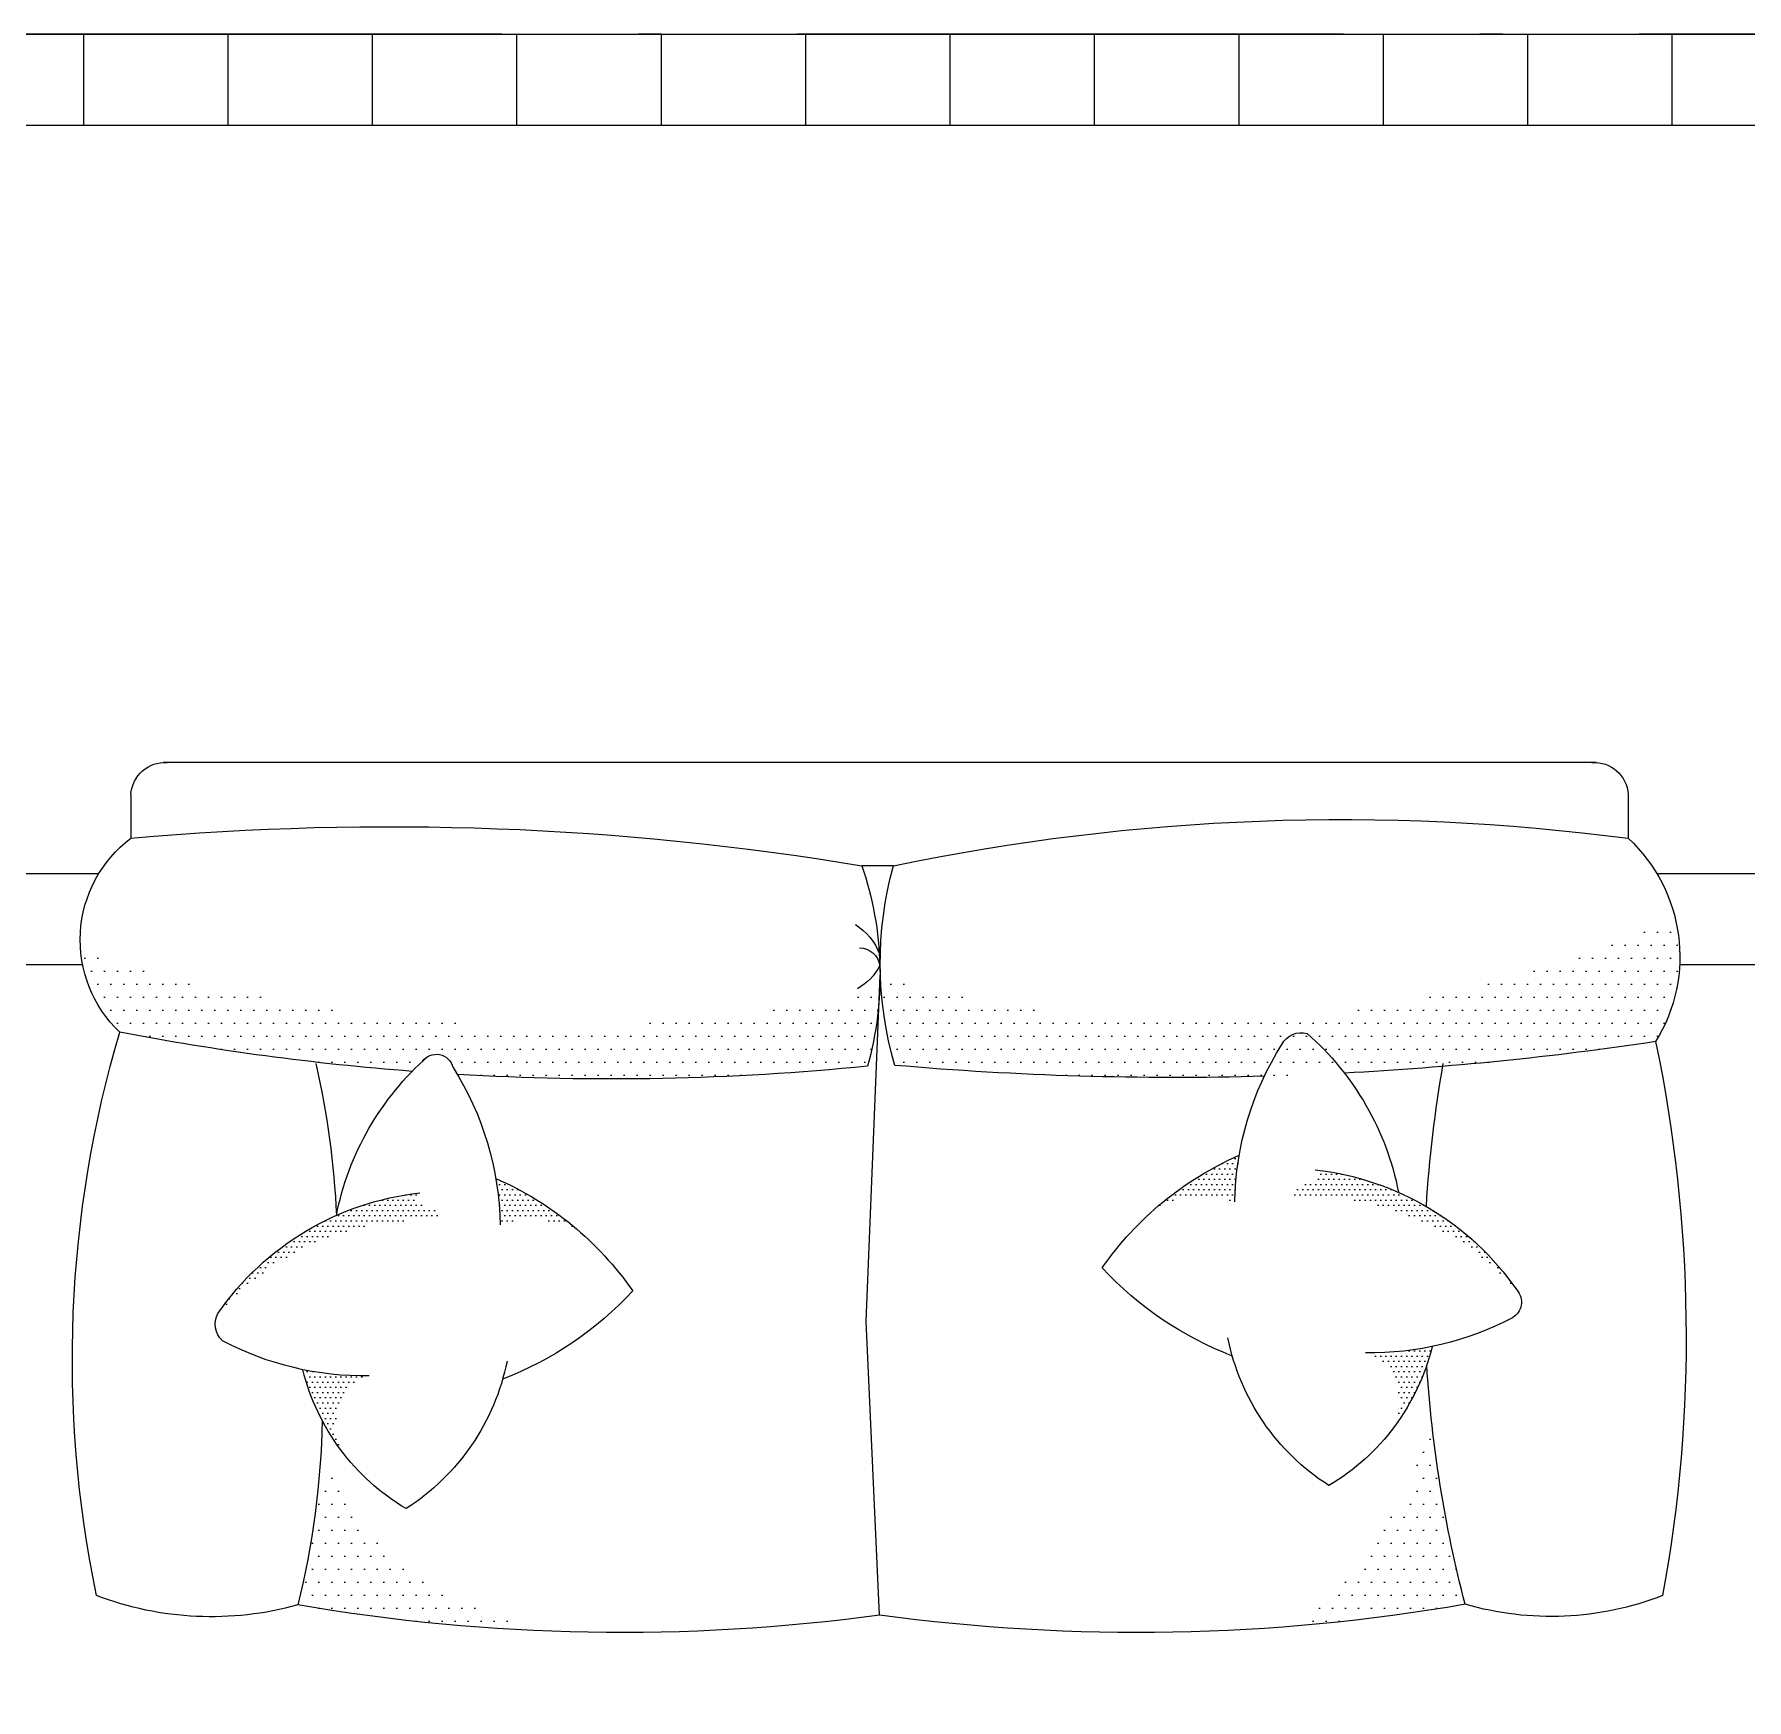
# Model space of a CAD drawing. Extents: x 3694 to 117786, y 20013 to 108631.
# Drawn here: x 26616 to 28498, y 33650 to 35481 of the extents above; entities that cross this region are included whole.
import ezdxf

# ---------------------------------------------------------------- set-up
doc = ezdxf.new("R2010")
doc.units = 0
doc.header["$LTSCALE"] = 1000
doc.header["$MEASUREMENT"] = 0
doc.linetypes.add('ACAD_ISO04W100', pattern=[30, 24, -3, 0, -3])
doc.linetypes.add('ACAD_ISO10W100', pattern=[18.5, 12, -3, 0.5, -3])
for name, color, linetype in [('DOTE', 1, 'ACAD_ISO04W100'), ('家具', 253, 'Continuous'), ('铺地', 251, 'Continuous')]:
    doc.layers.add(name, color=color, linetype=linetype)
pattern_1 = [(1.852845507273498e-09, (-46216.40859626984, 15191.2851728407), (7.143749999260757, 14.28750000244873), [0, -14.28749999944557])]
pattern_2 = [(1.852845507273498e-09, (-46216.40859626984, 15191.2851728407), (2.857499999704303, 5.71500000097949), [0, -5.714999999778229])]

msp = doc.modelspace()

# ---------------------------------------------------------------- hatches: boundary and pattern name
at = {"layer": '家具'}
h = msp.add_hatch(dxfattribs=at)
h.set_pattern_fill('DOTS', color=8, scale=254, angle=179.9999999981472, style=0)
h.set_pattern_definition(pattern_1)
edge = h.paths.add_edge_path()
edge.add_ellipse((27949.7192685744, 34459.693944703), major_axis=(0.6279272575033479, 404.0858237211194), ratio=0.9999999998065395, start_angle=91.96289877483015, end_angle=106.2168876191596)
edge.add_ellipse((27869.65612298798, 37887.92257719984), major_axis=(0.2134487107655735, 3553.858622939025), ratio=0.9999999998063573, start_angle=175.0296445977086, end_angle=188.5522625142253)
edge.add_ellipse((28247.03597106497, 34466.96177886768), major_axis=(-0.04748063019462041, 177.4806753161302), ratio=0.9999999998060723, start_angle=238.2270476843451, end_angle=284.9618148534732)
edge.add_ellipse((27894.60317258794, 35631.34697480661), major_axis=(0.06027362226048122, 1235.126602158468), ratio=0.9999999998059907, start_angle=163.6015058628813, end_angle=205.0999423360574, ccw=False)
h = msp.add_hatch(dxfattribs=at)
h.set_pattern_fill('DOTS', color=8, scale=254, angle=179.9999999981472, style=0)
h.set_pattern_definition(pattern_1)
edge = h.paths.add_edge_path()
edge.add_line((27544.14896343679, 34416.78314985121), (27544.67586181497, 34429.83365603183))
edge.add_ellipse((27186.55129870628, 36055.95971854242), major_axis=(-0.08021963746767986, 1665.094341919618), ratio=0.9999999998060025, start_angle=161.7992218410649, end_angle=192.4173220059152, ccw=False)
edge.add_ellipse((26805.9101098251, 34485.28915337833), major_axis=(0.2271929345223585, 139.8155537346208), ratio=0.999999999805928, start_angle=94.6632740191177, end_angle=136.568031937307)
edge.add_ellipse((27249.13632955634, 37187.60633083532), major_axis=(-2.015004409622359, 2855.130401742703), ratio=0.9999999998056511, start_angle=169.0673066460867, end_angle=175.5788263569598)
edge.add_ellipse((27253.89641251031, 34122.64404770178), major_axis=(220.5215607838754, 220.5215607838754), ratio=0.9999999999515937, start_angle=87.74379489347308, end_angle=90.60713448964748, ccw=False)
edge.add_ellipse((27057.62873711048, 34340.64006857507), major_axis=(-0.004854632568589332, 18.94727710389792), ratio=0.9999999998060182, start_angle=283.7026036827667, end_angle=414.361361683274, ccw=False)
edge.add_ellipse((26792.16637248972, 34165.97470790545), major_axis=(237.3599056846365, 237.3599056846366), ratio=0.9999999999318484, start_angle=345.7184200974026, end_angle=347.2572482992598, ccw=False)
edge.add_ellipse((27249.13632955636, 37187.60633083535), major_axis=(-0.1493543998073861, 2855.131108878153), ratio=0.9999999998058788, start_angle=176.6158099982249, end_angle=185.6736541201266)
edge.add_ellipse((27175.16341364944, 34446.62648498557), major_axis=(0.5529050782204267, 370.1900254636516), ratio=0.9999999998065369, start_angle=254.3894505111895, end_angle=265.4615912024033)
h = msp.add_hatch(dxfattribs=at)
h.set_pattern_fill('DOTS', color=8, scale=101.6, angle=179.9999999981472, style=0)
h.set_pattern_definition(pattern_2)
edge = h.paths.add_edge_path()
edge.add_ellipse((28270.93256300027, 34191.35800619145), major_axis=(-0.0386628385070605, 335.6775955905103), ratio=0.9999999998055115, start_angle=80.17988304430185, end_angle=88.95893612519589)
edge.add_ellipse((27900.02061051925, 34090.06615649834), major_axis=(0.04424329029537972, 113.0035094579743), ratio=0.9999999998058101, start_angle=-18.17442923928602, end_angle=27.00262404019745)
edge.add_ellipse((28083.0989726433, 33921.3323386246), major_axis=(-1.267726778434068, 357.0903766278553), ratio=0.9999999998058002, start_angle=383.39144223696576, end_angle=400.811949887565, ccw=False)
h = msp.add_hatch(dxfattribs=at)
h.set_pattern_fill('DOTS', color=8, scale=101.6, angle=179.9999999981472, style=0)
h.set_pattern_definition(pattern_2)
edge = h.paths.add_edge_path()
edge.add_ellipse((26792.1663724898, 34165.97470790547), major_axis=(0.3185399932717097, 335.6774466777641), ratio=0.9999999998078889, start_angle=271.08883525969486, end_angle=279.86788834061406, ccw=False)
edge.add_ellipse((27163.07832497738, 34064.68285823632), major_axis=(-0.04241000578895077, 113.0035101608741), ratio=0.9999999998061515, start_angle=332.998305487433, end_angle=378.17535876689954, ccw=False)
edge.add_ellipse((26979.99996286426, 33895.94904035074), major_axis=(-0.3912487618554401, 357.0924125993547), ratio=0.9999999998059388, start_angle=-41.07813419198118, end_angle=-23.65762654140956)
h = msp.add_hatch(dxfattribs=at)
h.set_pattern_fill('DOTS', color=8, scale=101.6, angle=179.9999999981472, style=0)
h.set_pattern_definition(pattern_2)
edge = h.paths.add_edge_path()
edge.add_spline(control_points=[(27997.08214157738, 34202.34563075386), (27999.86194310797, 34208.22053813653), (28005.0977975959, 34219.28613395247), (28026.56593910495, 34217.93545138154), (28024.59714621923, 34228.41076083379), (28023.80912845243, 34232.60354821168)], knot_values=[0, 0, 0, 0, 0.7990955360639407, 1.505124701441903, 1.976309702937445, 1.976309702937445, 1.976309702937445, 1.976309702937445], degree=3, periodic=0)
edge.add_ellipse((27989.16828724137, 33922.64744917801), major_axis=(0.0351585522261983, 311.8858284249637), ratio=0.9999999998059563, start_angle=304.7059974268644, end_angle=353.6295176229217, ccw=False)
edge.add_ellipse((28015.7074663138, 33894.31188945772), major_axis=(-0.1664663647123716, 308.5962747466666), ratio=0.9999999998060475, start_angle=-48.18251101494612, end_angle=3.429281447382837)
h = msp.add_hatch(dxfattribs=at)
h.set_pattern_fill('DOTS', color=8, scale=101.6, angle=179.9999999981472, style=0)
h.set_pattern_definition(pattern_2)
edge = h.paths.add_edge_path()
edge.add_spline(control_points=[(27066.01679391199, 34176.96233248556), (27063.23699238102, 34182.83723986808), (27058.00113789237, 34193.90283568365), (27036.53299638341, 34192.55215311133), (27038.50178926845, 34203.02746256371), (27039.28980703497, 34207.22024994165)], knot_values=[0, 0, 0, 0, 0.7990955360639407, 1.505124701441903, 1.976309702937445, 1.976309702937445, 1.976309702937445, 1.976309702937445], degree=3, periodic=0)
edge.add_ellipse((27073.93064826606, 33897.26415091022), major_axis=(0.1888703253548393, 311.8857732190635), ratio=0.9999999998060188, start_angle=6.411638177518814, end_angle=55.33515837356814)
edge.add_ellipse((27047.39146919549, 33868.92859118822), major_axis=(0.1246364695959096, 308.5962944760093), ratio=0.9999999998059227, start_angle=356.56295217492385, end_angle=408.17474463725813, ccw=False)
h = msp.add_hatch(dxfattribs=at)
h.set_pattern_fill('DOTS', color=8, scale=101.6, angle=179.9999999981472, style=0)
h.set_pattern_definition(pattern_2)
edge = h.paths.add_edge_path()
edge.add_ellipse((28084.60260815245, 34365.11488697846), major_axis=(0.6761169700252831, 333.7375873276479), ratio=0.9999999998073871, start_angle=180.1160750180343, end_angle=191.811575689277)
edge.add_ellipse((27913.44019643634, 34097.23096229506), major_axis=(-1.172608868864872, 245.9741227372407), ratio=0.9999999998060958, start_angle=233.11343559499818, end_angle=255.8664596793335, ccw=False)
edge.add_ellipse((28052.33073731586, 33976.1924197247), major_axis=(0.02142832774611144, 63.92783879684926), ratio=0.9999999998060001, start_angle=246.3489288536574, end_angle=329.6999905237578)
h = msp.add_hatch(dxfattribs=at)
h.set_pattern_fill('DOTS', color=8, scale=101.6, angle=179.9999999981472, style=0)
h.set_pattern_definition(pattern_2)
edge = h.paths.add_edge_path()
edge.add_ellipse((26978.49632732639, 34339.73158870453), major_axis=(0.5782744596936719, 333.7377712030739), ratio=0.9999999998066406, start_angle=168.4037768342186, end_angle=180.0992775054726, ccw=False)
edge.add_ellipse((27149.65873905982, 34071.84766403217), major_axis=(0.85709879999347, 245.9754244829921), ratio=0.9999999998060423, start_angle=104.0600474511253, end_angle=126.8130715354475)
edge.add_ellipse((27010.76819818813, 33950.80912145282), major_axis=(-0.07948653160427518, 63.92779297223769), ratio=0.9999999998059885, start_angle=30.247974387342083, end_angle=113.59903605744259, ccw=False)
h = msp.add_hatch(dxfattribs=at)
h.set_pattern_fill('DOTS', color=8, scale=254, angle=179.9999999981472, style=0)
h.set_pattern_definition(pattern_1)
edge = h.paths.add_edge_path()
edge.add_ellipse((27711.41590263749, 34086.75767731246), major_axis=(0.1463574929575133, 460.3321526109174), ratio=0.9999999998059458, start_angle=219.4601066114536, end_angle=253.1486851470672, ccw=False)
edge.add_ellipse((27828.36155648494, 35823.77373274313), major_axis=(-2.358802394970489, 2099.861963439898), ratio=0.9999999998050974, start_angle=184.7298665060868, end_angle=189.8132810634744)
edge.add_ellipse((29541.37853555818, 34107.67911752345), major_axis=(-0.4688041957072117, 1398.0036194652), ratio=0.9999999998060581, start_angle=96.32605408163852, end_angle=104.59125273237771, ccw=False)
edge = h.paths.add_edge_path()
edge.add_ellipse((26001.53399021939, 33977.00176536229), major_axis=(0.9697078030156195, 930.8375619157863), ratio=0.9999999998056459, start_angle=256.2175530976436, end_angle=266.4320803788626, ccw=False)
edge.add_ellipse((27261.30065196956, 35823.7737327249), major_axis=(0.673902582622791, 2099.863180140038), ratio=0.9999999998060483, start_angle=170.2586803098264, end_angle=178.3480976986013)
edge.add_ellipse((27239.04329590181, 34063.76133361307), major_axis=(0.1382368646708515, 341.1891175514925), ratio=0.9999999998059689, start_angle=115.29445324354441, end_angle=173.4681779537901, ccw=False)

# ---------------------------------------------------------------- linework, layer by layer
at = {"layer": 'DOTE', "linetype": 'ACAD_ISO10W100', "ltscale": 0.05}
msp.add_line((43779.76900769927, 35480.8736670625), (23279.76900769927, 35480.8736670625), dxfattribs=at)
at = {"layer": '家具'}
for p, q in [((28332.39929588311, 34680.40010055479, 1.41431932393393e-09), (26757.26291264531, 34680.40010050386, 1.41431932393393e-09)), ((26721.87110429729, 34645.2954711899, 1.41431932393393e-09), (26721.87110429884, 34597.02941572893, 1.41431932393393e-09)), ((28367.7911042334, 34645.29547124312, 1.41431932393393e-09), (28367.79110423497, 34597.02941578216, 1.41431932393393e-09)), ((26686.51257008741, 34558.03987981293, 1.41431932393393e-09), (26464.84647158437, 34558.03987981357, 1.41431932393393e-09)), ((29282.81004636993, 34558.03987980536, 1.41431932393393e-09), (28399.36512746778, 34558.03987980787, 1.41431932393393e-09)), ((27530.0007272678, 34066.35192589286, 1.41431932393393e-09), (27545.35385194229, 34446.62648499748, 1.41431932393393e-09)), ((27544.83110429452, 33743.14010038385, 1.41431932393393e-09), (27530.0007272678, 34066.35192589286, 1.41431932393393e-09))]:
    msp.add_line(p, q, dxfattribs=at)
at = {"layer": '家具', "color": 8}
for p, q in [((26668.77543962126, 34458.03987981296, 1.41431932393393e-09), (26464.84647158407, 34458.03987981357, 1.41431932393393e-09)), ((29182.81004636946, 34458.03987980571, 1.41431932393393e-09), (28424.29226031084, 34458.03987980784, 1.41431932393393e-09))]:
    msp.add_line(p, q, dxfattribs=at)
at = {"layer": '家具', "extrusion": (0, 0, -1)}
for centre, major_axis, ratio, start_param, end_param in [((26759.50516342228, 34642.746523623, 1.41431932393393e-09), (0.01205947212058121, 37.72027830016074), 0.9999999998059986, -1.503489509696081, 0.05915952725783624), ((28330.15704510857, 34642.74652367379, 1.41431932393393e-09), (-0.001536219775921651, 37.72028019663249), 0.9999999998059343, -0.05943850861561106, 1.503210528338384), ((27005.94085437746, 31444.14181422337, 1.41431932393393e-09), (-0.01829066380788085, 3165.658833534316), 0.9999999998059584, -0.08984988587800835, 0.1648004765748554), ((26805.9101098251, 34485.28915337835, 1.41431932393393e-09), (-0.002531767321662173, 139.8157382999271), 0.999999999805884, 3.901266550864918, 5.638364494948974), ((27175.16341364942, 34446.62648498551, 1.41431932393393e-09), (-0.01670942493237645, 370.1904379875718), 0.9999999998060393, 1.239903712264339, 1.844790520667846), ((27544.83110390496, 45789.56567031622, 1.41431932393393e-09), (0.6169169137492762, 11222.75058044501), 0.9999999997026185, 3.140177771296446, 3.143278513464007), ((27949.71926857442, 34459.69394470303, 1.41431932393393e-09), (0.0092051971924077, 404.0863114989068), 0.9999999998058723, 4.430882060764223, 4.980694940155643), ((27485.25806892277, 34448.41283725158, 1.41431932393393e-09), (-0.05547172188819254, 63.12945366548904), 0.9999999998057452, 0.5546198218085028, 1.224552696721959), ((28008.3497369024, 34359.3473616741, 1.41431932393393e-09), (16.99789821013113, 16.99789821013113), 0.9999999999998578, 4.410203519346051, 5.770936573102774), ((27057.62873711048, 34340.64006857507, 1.41431932393393e-09), (-0.006024789422874688, 18.94727676794095), 0.9999999998062999, -0.9487229886708121, 1.33170253499736), ((27869.65612298798, 37887.92257719987, 1.41431932393393e-09), (1.024862741251632, 3553.858481573953), 0.999999999806447, 2.992099195056764, 3.088901938490161), ((26846.04739706728, 34049.48524478509, 1.41431932393393e-09), (-0.01619454830083256, 1585.371339338524), 0.9999999998059619, 1.364946957954341, 1.751516777400693), ((25980.4100962433, 34136.44373084525, 1.41431932393393e-09), (-0.07393311202949691, 968.5208958333827), 0.999999999805931, 1.349241329452396, 1.523278012125869), ((29541.37853555816, 34107.67911752351, 1.41431932393393e-09), (0.2208375037745948, 1398.003680627068), 0.9999999998057769, -1.510408704695284, -1.397216374316633), ((28083.09897264327, 33921.3323386246, 1.41431932393393e-09), (0.01115760932294195, 357.092626761029), 0.9999999998059548, -0.964508010335506, -0.4118390712693643), ((27989.16828724137, 33922.64744917801, 1.41431932393393e-09), (-0.05701454711941233, 311.8858251953528), 0.9999999998059816, 0.1114814271645461, 0.9653579362490343), ((27073.93064826609, 33897.26415091022, 1.41431932393393e-09), (0.05635959920951535, 311.8858253143924), 0.9999999998060327, -0.965355836353184, -0.1114793272687233), ((28070.53577309426, 34385.33902479139, 1.41431932393393e-09), (0.01979206203932209, 383.0957482118628), 0.9999999998059335, 3.509870623941381, 3.964526825504525), ((26992.56316238327, 34359.95572651834, 1.41431932393393e-09), (0.1974110060608754, 383.0956978597401), 0.9999999998060748, 2.318091513489368, 2.772747715052395), ((28230.55200229117, 34087.2155099247, 1.41431932393393e-09), (0.01094673483426401, 19.86120520672597), 0.9999999998059508, 0.8579932996955018, 2.615170298275626), ((28084.60260815245, 34365.11488697848, 1.41431932393393e-09), (0.0006712980202541134, 333.7382721967571), 0.9999999998059648, 2.655481133266144, 3.15786105410578), ((26978.49632732639, 34339.73158870453, 1.41431932393393e-09), (-0.09328270245570953, 333.7382591607763), 0.9999999998061985, 3.12560175011805, 3.627981670957576), ((28174.12915721035, 34097.31012649021, 1.41431932393393e-09), (0.06825987266160918, 251.295168688494), 0.9999999998060343, 3.71011918947535, 4.513929933842999), ((27913.44019643634, 34097.23096229503, 1.41431932393393e-09), (-0.08142451542673251, 245.9769042777891), 0.9999999998060496, 1.813036997298413, 2.607267367428388), ((26888.96977828581, 34071.92682821046, 1.41431932393393e-09), (-0.04375246009920732, 251.2951741504736), 0.9999999998060005, 1.769157848865049, 2.572968593232642), ((29541.37853555816, 34107.67911752351, 1.41431932393393e-09), (0.04466003233827526, 1398.003697355836), 0.9999999998060097, 4.457356294334718, 4.648070876552729), ((27149.65873905982, 34071.84766403217, 1.41431932393393e-09), (0.04469341912830252, 245.976913694239), 0.9999999998059843, 3.676067267102623, 4.470297637232544), ((26001.53399021937, 33977.00176536232, 1.41431932393393e-09), (0.137801269682234, 930.8380568157258), 0.9999999998057771, 1.592172503551202, 1.812239122181535), ((27261.30065196953, 35823.77373272492, 1.41431932393393e-09), (-0.006318411839214837, 2099.863288267976), 0.9999999998060703, 3.006158693607606, 3.311934691533186), ((27828.36155648494, 35823.77373274313, 1.41431932393393e-09), (-0.005004980764770893, 2099.863288271392), 0.999999999806016, 2.969197659492989, 3.277032005950078), ((28283.04182060793, 34080.39784280161, 1.41431932393393e-09), (0.03171308306245102, 338.7943784248835), 0.9999999998061475, 2.771347350717134, 3.424055729085502)]:
    msp.add_ellipse(centre, major_axis=major_axis, ratio=ratio, start_param=start_param, end_param=end_param, dxfattribs=at)
at = {"layer": '家具', "extrusion": (0, 0, -0.9999999999999997)}
msp.add_ellipse((28052.89562497823, 32203.17997497329, 1.41431932393393e-09), major_axis=(-0.01596395249543429, 2414.471848645353), ratio=0.9999999998059783, start_param=-0.205541406524975, end_param=0.1307992232732254, dxfattribs=at)
at = {"layer": '家具', "extrusion": (0, 0, -0.9999999999999999)}
for centre, major_axis, ratio, start_param, end_param in [((28247.03597106497, 34466.96177886768, 1.41431932393393e-09), (0.001913211430016042, 177.4806816569725), 0.999999999805935, 0.748276605175497, 2.125060652338233), ((27930.2922223721, 34023.32110613124, 1.41431932393393e-09), (0.006393474757115862, 1272.815646668112), 0.9999999998060055, 4.507649987548381, 4.99961954575781), ((27249.13632955636, 37187.60633083535, 1.41431932393393e-09), (0.8500512693013458, 2855.130986242191), 0.9999999998055819, 3.217753214366221, 3.331400672612504), ((27809.20252298252, 34148.02734595801, 1.41431932393393e-09), (-0.0002805358781468827, 311.864582071249), 0.9999999998059569, 0.7199722723784956, 1.377595294920022), ((27253.89641251036, 34122.64404770189, 1.41431932393393e-09), (0.0054712912263291, 311.8645820233763), 0.9999999998059869, -1.377611939245237, -0.7199889167037008), ((26792.1663724898, 34165.97470790545, 1.41431932393393e-09), (-0.06757107227842264, 335.6775910157985), 0.9999999998058489, 1.008002433937891, 1.552942810418106), ((27249.13632955636, 37187.60633083535, 1.41431932393393e-09), (-0.08481580605722017, 2855.131111524276), 0.9999999998057411, 3.042546104153173, 3.20063530722146), ((26979.99996286426, 33895.94904035074, 1.41431932393393e-09), (-0.08607192223031598, 357.0926165621721), 0.9999999998059804, 0.4120488607889556, 0.9647177998550402), ((26839.40010000524, 34062.98277517891, 1.41431932393393e-09), (-0.01484400807304104, 24.8783577575255), 0.9999999998055003, 3.884786179633783, 5.208511840310967)]:
    msp.add_ellipse(centre, major_axis=major_axis, ratio=ratio, start_param=start_param, end_param=end_param, dxfattribs=at)
at = {"layer": '家具', "extrusion": (0, 0, -0.9999999999999998)}
for centre, major_axis, ratio, start_param, end_param in [((27522.12263493669, 34453.32618758343, 1.41431932393393e-09), (-16.54585940270767, 16.54585940270767), 0.9999999999994043, 0.8096380334664521, 2.191029741542365), ((27489.37027008799, 34486.26030502818, 1.41431932393393e-09), (-0.02920779092313477, 62.95558677297664), 0.9999999998060991, 2.051534821657357, 2.623496279017466), ((28270.93256300027, 34191.35800619145, 1.41431932393393e-09), (0.0008517958407780285, 335.6775978156132), 0.9999999998059986, -1.552744050490103, -1.007803674009797), ((27869.65612298798, 37887.92257719987, 1.41431932393393e-09), (-0.2225277779489563, 3553.858622382159), 0.9999999998063782, 3.114052744758358, 3.228464397280471), ((26810.30119784232, 34096.30657621106, 1.41431932393393e-09), (-0.005724545171319788, 354.9648175275731), 0.9999999998061363, 2.870562917351422, 3.505214498662363)]:
    msp.add_ellipse(centre, major_axis=major_axis, ratio=ratio, start_param=start_param, end_param=end_param, dxfattribs=at)
at = {"layer": '铺地'}
for p, q in [((26670, 35380.8736670625), (26670, 35480.8736670625)), ((26828.75, 35380.8736670625), (26828.75, 35480.8736670625)), ((26987.5, 35380.8736670625), (26987.5, 35480.8736670625)), ((27146.25, 35380.8736670625), (27146.25, 35480.8736670625)), ((27305, 35380.8736670625), (27305, 35480.8736670625)), ((27463.75, 35380.8736670625), (27463.75, 35480.8736670625)), ((27622.5, 35380.8736670625), (27622.5, 35480.8736670625)), ((27781.25, 35380.8736670625), (27781.25, 35480.8736670625)), ((27940, 35380.8736670625), (27940, 35480.8736670625)), ((28098.75, 35380.8736670625), (28098.75, 35480.8736670625)), ((28257.5, 35380.8736670625), (28257.5, 35480.8736670625)), ((28416.25, 35380.8736670625), (28416.25, 35480.8736670625))]:
    msp.add_line(p, q, dxfattribs=at)
for points in [[(29879.76900769927, 29880.8736670625), (25479.76900769927, 29880.8736670625), (25479.76900769927, 35480.8736670625), (29879.76900769927, 35480.8736670625)], [(29779.76900769927, 29980.8736670625), (25579.76900769927, 29980.8736670625), (25579.76900769927, 35380.8736670625), (29779.76900769927, 35380.8736670625)]]:
    msp.add_lwpolyline(points, close=True, dxfattribs=at)

doc.saveas('drawing.dxf')
